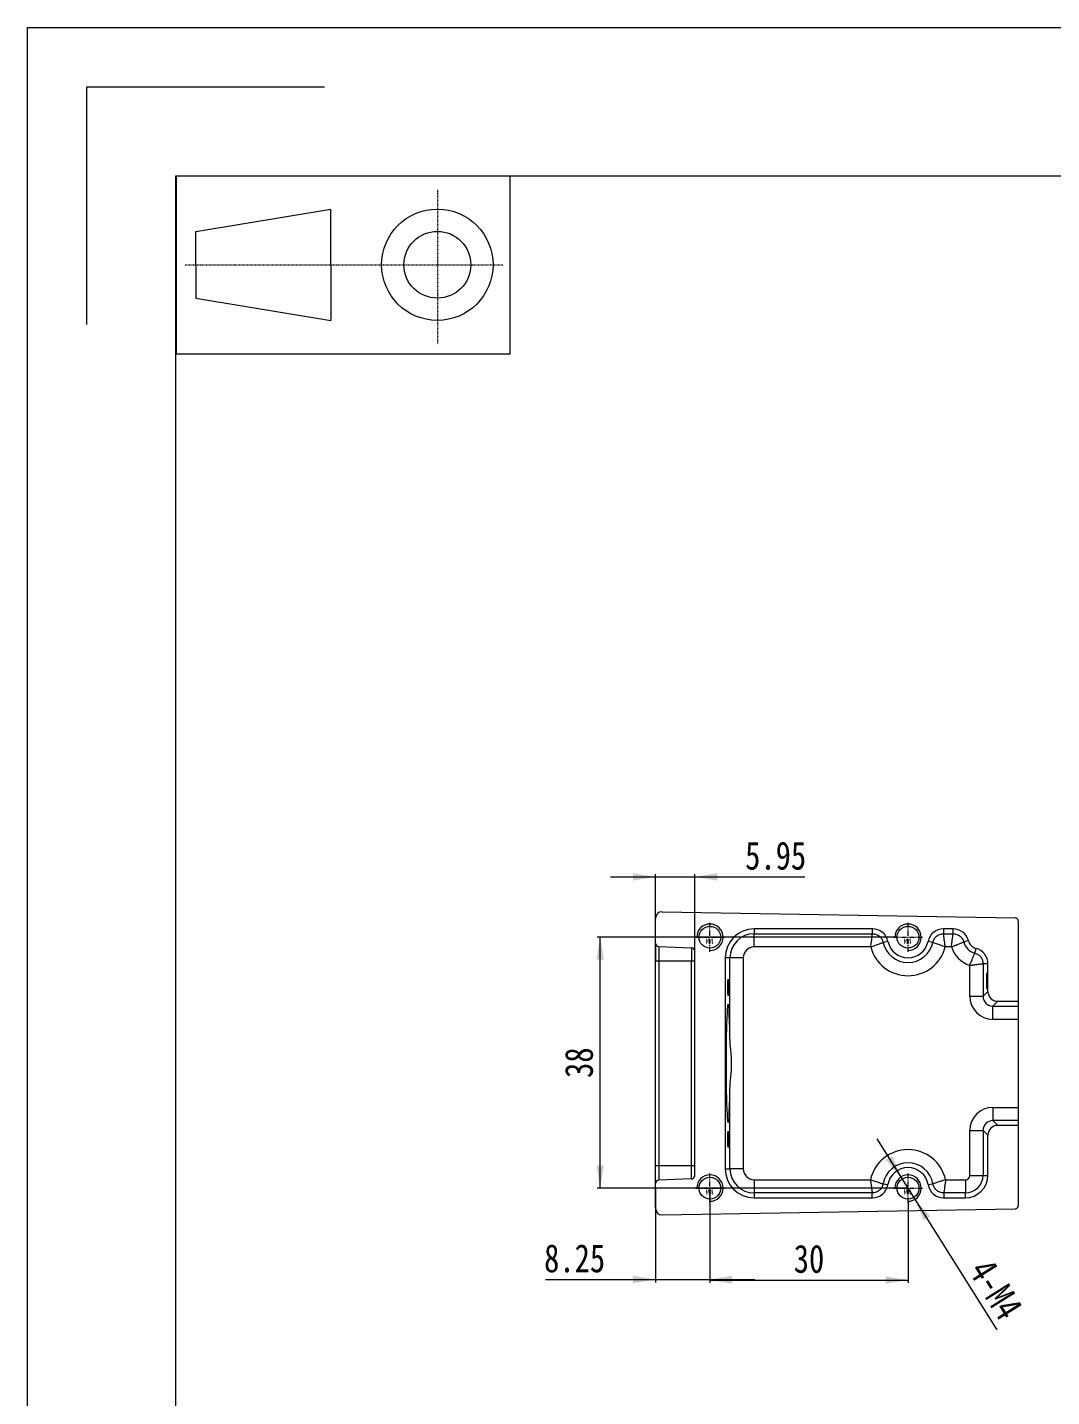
# Model space of a CAD drawing. Header units: millimetres. Extents: x 5870 to 6539, y 836 to 1309.
# Drawn here: x 5870.5 to 6025.6, y 1101.1 to 1308.5 of the extents above; entities that cross this region are included whole.
import ezdxf

# ---------------------------------------------------------------- set-up
doc = ezdxf.new("R2010")
doc.units = ezdxf.units.MM
doc.header["$LTSCALE"] = 0.1
doc.linetypes.add('CENTER', pattern=[0.6, 0.375, -0.075, 0.075, -0.075])
doc.layers.get('0').update_dxf_attribs({"lineweight": 18})
for name, color, linetype, lineweight in [('DEFAULT_1', 7, 'CENTER', 18), ('screw', 33, 'Continuous', 13), ('ZG02B_00-15KDXF_CONTINUOUS_LINE', 7, 'Continuous', 18), ('尺寸标注', 3, 'Continuous', 9)]:
    doc.layers.add(name, color=color, linetype=linetype, lineweight=lineweight)
doc.styles.get("Standard").update_dxf_attribs({"font": 'txt', "width": 0.8})
doc.dimstyles.new('3.5', dxfattribs={"dimscale": 0.85, "dimtxt": 5, "dimasz": 4, "dimexe": 0.5, "dimexo": 0, "dimgap": 1.2, "dimtad": 1, "dimzin": 0, "dimdsep": 46, "dimtxsty": 'Standard', "dimcen": 0, "dimdle": 8, "dimclrd": 256, "dimclre": 256, "dimclrt": 256, "dimadec": 1, "dimazin": 0, "dimtfac": 1, "dimtmove": 0, "dimatfit": 0, "dimfxl": 0, "dimtolj": 1, "dimtzin": 0, "dimarcsym": 0})

# ---------------------------------------------------------------- blocks, each defined once
blk = doc.blocks.new('screw_m4_l')
at = {"layer": 'screw', "color": 1, "linetype": 'CENTER', "ltscale": 20.32}
for p, q in [((0, -2.2), (0, 2.2)), ((-2.2, 0), (2.2, 0))]:
    blk.add_line(p, q, dxfattribs=at)
at = {"layer": 'screw', "color": 33, "ltscale": 20}
blk.add_circle((0, 0), 1.65, dxfattribs=at)
at = {"layer": 'screw', "color": 92, "ltscale": 20}
blk.add_arc((0, 0), 2, 270, 180, dxfattribs=at)
at = {"layer": 'screw', "color": 6, "ltscale": 20, "insert": (-0.68, -1), "char_height": 0.8, "width": 2.1229, "attachment_point": 7}
blk.add_mtext('{\\W1;M4}', dxfattribs=at)
blk = doc.blocks.new('*X8')
at = {"layer": '尺寸标注', "linetype": 'Continuous', "ltscale": 20}
for points in [[(5973.88, 1118.77), (5977.28, 1119.34), (5977.28, 1118.21)], [(6003.88, 1118.77), (6000.48, 1119.34), (6000.48, 1118.21)]]:
    blk.add_hatch(color=256, dxfattribs=at).paths.add_polyline_path(points, flags=0)
for p, q in [((5973.88, 1130.5), (5973.88, 1118.35)), ((6003.88, 1130.7), (6003.88, 1118.35)), ((5973.88, 1118.77), (6003.88, 1118.77))]:
    blk.add_line(p, q, dxfattribs=at)
at = {"layer": '尺寸标注', "ltscale": 20, "insert": (5988.88, 1121.96), "char_height": 4.25, "width": 9.7076, "attachment_point": 5}
blk.add_mtext('30', dxfattribs=at)
blk = doc.blocks.new('*X9')
at = {"layer": '尺寸标注', "linetype": 'Continuous', "ltscale": 20}
for points in [[(5957.25, 1170.7), (5956.68, 1167.3), (5957.82, 1167.3)], [(5957.25, 1132.7), (5956.68, 1136.1), (5957.82, 1136.1)]]:
    blk.add_hatch(color=256, dxfattribs=at).paths.add_polyline_path(points, flags=0)
for p, q in [((6002.23, 1170.7), (5956.82, 1170.7)), ((5957.25, 1132.7), (5957.25, 1170.7)), ((6003.88, 1132.7), (5956.82, 1132.7))]:
    blk.add_line(p, q, dxfattribs=at)
at = {"layer": '尺寸标注', "ltscale": 20, "insert": (5954.06, 1151.7), "char_height": 4.25, "width": 9.7439, "attachment_point": 5, "rotation": 90}
blk.add_mtext('38', dxfattribs=at)
blk = doc.blocks.new('*X10')
at = {"layer": '尺寸标注', "linetype": 'Continuous', "ltscale": 20}
for points in [[(6002.81, 1134.39), (6000.53, 1136.97), (6001.49, 1137.57)], [(6004.94, 1131), (6006.27, 1127.82), (6007.23, 1128.43)]]:
    blk.add_hatch(color=256, dxfattribs=at).paths.add_polyline_path(points, flags=0)
blk.add_line((6017.36, 1111.24), (5999.2, 1140.15), dxfattribs=at)
at = {"layer": '尺寸标注', "ltscale": 20, "insert": (6017.22, 1117.37), "char_height": 4.25, "width": 21.0582, "attachment_point": 5, "rotation": 302.135}
blk.add_mtext('4-M4', dxfattribs=at)
blk = doc.blocks.new('*X11')
at = {"layer": '尺寸标注', "linetype": 'Continuous', "ltscale": 20}
for points in [[(5965.63, 1118.85), (5962.23, 1119.41), (5962.23, 1118.28)], [(5973.88, 1118.85), (5977.28, 1119.41), (5977.28, 1118.28)]]:
    blk.add_hatch(color=256, dxfattribs=at).paths.add_polyline_path(points, flags=0)
for p, q in [((5965.63, 1132.7), (5965.63, 1118.42)), ((5973.88, 1132.7), (5973.88, 1118.42)), ((5948.95, 1118.85), (5980.68, 1118.85))]:
    blk.add_line(p, q, dxfattribs=at)
at = {"layer": '尺寸标注', "ltscale": 20, "insert": (5953.38, 1122.04), "char_height": 4.25, "width": 17.7204, "attachment_point": 5}
blk.add_mtext('8.25', dxfattribs=at)
blk = doc.blocks.new('*X27')
at = {"layer": '尺寸标注', "linetype": 'Continuous', "ltscale": 20}
for points in [[(5965.63, 1179.85), (5962.23, 1180.41), (5962.23, 1179.28)], [(5971.58, 1179.85), (5974.98, 1180.41), (5974.98, 1179.28)]]:
    blk.add_hatch(color=256, dxfattribs=at).paths.add_polyline_path(points, flags=0)
for p, q in [((5965.63, 1167.1), (5965.63, 1180.27)), ((5971.58, 1167.1), (5971.58, 1180.27)), ((5958.83, 1179.85), (5988.25, 1179.85))]:
    blk.add_line(p, q, dxfattribs=at)
at = {"layer": '尺寸标注', "ltscale": 20, "insert": (5983.83, 1183.04), "char_height": 4.25, "width": 17.7101, "attachment_point": 5}
blk.add_mtext('5.95', dxfattribs=at)
blk = doc.blocks.new('96_1')
at = {"color": 7, "linetype": 'Continuous'}
for p, q in [((-11.25, 6), (-11.25, -6)), ((11.25, -6), (11.25, 6)), ((-9.927, 2.25), (-0.823, 3.75)), ((-0.823, 0), (-0.823, 3.75)), ((-9.927, 0), (-9.927, 2.25)), ((-9.927, 0), (-9.927, -2.25)), ((-0.823, 0), (-0.823, -3.75)), ((-9.927, -2.25), (-0.823, -3.75)), ((-11.25, -6), (11.25, -6))]:
    blk.add_line(p, q, dxfattribs=at)
for radius in [3.75, 2.25]:
    blk.add_circle((6.344, 0), radius, dxfattribs=at)
at = {"layer": 'DEFAULT_1', "color": 1, "linetype": 'CENTER'}
for p, q in [((6.344, 5.054), (6.344, -5.356)), ((-10.637, 0), (10.743, 0))]:
    blk.add_line(p, q, dxfattribs=at)

msp = doc.modelspace()

# ---------------------------------------------------------------- linework, layer by layer
at = {"color": 7, "linetype": 'Continuous'}
for p, q in [((5870.489, 836.129), (5870.489, 1308.534)), ((5870.489, 1308.534), (6538.605, 1308.534)), ((5879.488, 1263.543), (5879.488, 1299.536)), ((5879.488, 1299.536), (5915.48, 1299.536)), ((5892.985, 858.625), (5892.985, 1286.039)), ((5892.985, 1286.039), (6516.109, 1286.039))]:
    msp.add_line(p, q, dxfattribs=at)
at = {"layer": 'ZG02B_00-15KDXF_CONTINUOUS_LINE', "color": 7, "linetype": 'Continuous'}
for p, q in [((5966.628, 1174.567), (6020.087, 1173.633)), ((5965.628, 1169.788), (5965.628, 1173.567)), ((5980.578, 1171.968), (5980.578, 1171.232)), ((5998.496, 1171.968), (5980.578, 1171.968)), ((5998.496, 1171.232), (5998.496, 1171.968)), ((6009.261, 1171.968), (6009.261, 1171.232)), ((6010.705, 1171.968), (6009.261, 1171.968)), ((6010.705, 1171.232), (6010.705, 1171.968)), ((6020.578, 1173.133), (6020.578, 1160.999)), ((5980.578, 1169.234), (5980.578, 1171.232)), ((5980.578, 1171.232), (5998.496, 1171.232)), ((6000.846, 1170.061), (6000.126, 1169.909)), ((6007.63, 1169.909), (6006.91, 1170.061)), ((6009.261, 1171.232), (6010.705, 1171.232)), ((6013.031, 1170.167), (6012.318, 1169.983)), ((5965.628, 1169.788), (5965.628, 1167.097)), ((5966.111, 1169.288), (5966.111, 1167.097)), ((5966.111, 1169.288), (5971.096, 1169.114)), ((5971.096, 1169.114), (5971.096, 1167.097)), ((5971.578, 1134.58), (5971.578, 1168.614)), ((5998.232, 1169.234), (5980.578, 1169.234)), ((6010.455, 1169.234), (6009.524, 1169.234)), ((6013.995, 1168.306), (6014.179, 1169.019)), ((5965.628, 1136.097), (5965.628, 1167.097)), ((5966.111, 1167.097), (5965.628, 1167.097)), ((5966.111, 1167.097), (5966.111, 1136.097)), ((5971.096, 1167.097), (5966.111, 1167.097)), ((5971.578, 1167.097), (5971.096, 1167.097)), ((5971.096, 1136.097), (5971.096, 1167.097)), ((5976.912, 1167.567), (5976.177, 1167.567)), ((5976.177, 1167.567), (5976.177, 1135.627)), ((5978.911, 1167.567), (5976.912, 1167.567)), ((5976.912, 1155.535), (5976.912, 1167.567)), ((5978.911, 1167.567), (5978.911, 1135.627)), ((6013.245, 1161.762), (6013.245, 1166.444)), ((6015.244, 1166.694), (6015.244, 1161.762)), ((6015.98, 1166.694), (6015.244, 1166.694)), ((6015.98, 1162.498), (6015.98, 1166.694)), ((6013.245, 1161.762), (6015.244, 1161.762)), ((6015.244, 1161.762), (6015.98, 1162.498)), ((6017.479, 1160.999), (6016.743, 1160.263)), ((6016.743, 1158.264), (6016.743, 1160.263)), ((6016.743, 1160.263), (6020.578, 1160.263)), ((6017.479, 1160.999), (6020.578, 1160.999)), ((6020.578, 1160.999), (6020.578, 1160.263)), ((6020.578, 1160.263), (6020.578, 1158.264)), ((6020.578, 1158.264), (6016.743, 1158.264)), ((6020.578, 1158.264), (6020.578, 1144.93)), ((5976.912, 1135.627), (5976.912, 1147.659)), ((6016.743, 1144.93), (6016.743, 1142.931)), ((6016.743, 1144.93), (6020.578, 1144.93)), ((6016.743, 1142.931), (6017.479, 1142.195)), ((6020.578, 1142.931), (6016.743, 1142.931)), ((6020.578, 1144.93), (6020.578, 1142.931)), ((6020.578, 1142.931), (6020.578, 1142.195)), ((6013.245, 1134.627), (6013.245, 1141.432)), ((6013.245, 1141.432), (6015.244, 1141.432)), ((6015.244, 1141.432), (6015.244, 1134.627)), ((6015.98, 1140.696), (6015.244, 1141.432)), ((6020.578, 1142.195), (6017.479, 1142.195)), ((6020.578, 1142.195), (6020.578, 1130.06)), ((6015.98, 1134.627), (6015.98, 1140.696)), ((5966.111, 1136.097), (5965.628, 1136.097)), ((5965.628, 1133.406), (5965.628, 1136.097)), ((5966.111, 1136.097), (5966.111, 1133.906)), ((5971.096, 1136.097), (5966.111, 1136.097)), ((5971.096, 1134.08), (5971.096, 1136.097)), ((5971.578, 1136.097), (5971.096, 1136.097)), ((5976.177, 1135.627), (5976.912, 1135.627)), ((5978.911, 1135.627), (5976.912, 1135.627)), ((6013.245, 1134.627), (6015.244, 1134.627)), ((6015.244, 1134.627), (6015.98, 1134.627)), ((5965.628, 1129.627), (5965.628, 1133.406)), ((5971.096, 1134.08), (5966.111, 1133.906)), ((5980.578, 1133.96), (5980.578, 1131.962)), ((5980.578, 1133.96), (5998.184, 1133.96)), ((6000.099, 1133.346), (6000.824, 1133.222)), ((6006.932, 1133.222), (6007.657, 1133.346)), ((6009.573, 1133.96), (6012.578, 1133.96)), ((6012.578, 1133.96), (6012.578, 1131.962)), ((5980.578, 1131.962), (5980.578, 1131.226)), ((5998.457, 1131.962), (5980.578, 1131.962)), ((5980.578, 1131.226), (5998.457, 1131.226)), ((5998.457, 1131.226), (5998.457, 1131.962)), ((6009.299, 1131.962), (6009.299, 1131.226)), ((6012.578, 1131.962), (6009.299, 1131.962)), ((6009.299, 1131.226), (6012.578, 1131.226)), ((6012.578, 1131.226), (6012.578, 1131.962)), ((5966.628, 1128.627), (6020.087, 1129.56))]:
    msp.add_line(p, q, dxfattribs=at)
for centre in [(5973.878, 1170.698), (6003.878, 1170.698), (5973.878, 1132.698), (6003.878, 1132.698)]:
    msp.add_circle(centre, 1.65, dxfattribs=at)
for centre, radius, start, end in [((5966.628, 1173.567), 1, 90, 180), ((5980.578, 1167.567), 4.402, 90, 180), ((5998.496, 1169.567), 2.402, 11.87205, 90), ((6009.261, 1169.567), 2.402, 90, 168.12795), ((6010.705, 1169.567), 2.402, 14.47751, 90), ((6020.078, 1173.133), 0.5, 0, 89), ((5980.578, 1167.567), 3.666, 90, 180), ((6003.878, 1170.698), 3.834, 191.87205, 348.12795), ((6003.878, 1170.698), 3.098, 191.87205, 348.12795), ((6014.578, 1170.567), 2.334, 194.47751, 255.52249), ((6014.578, 1170.567), 1.598, 194.47751, 255.52249), ((5966.128, 1169.788), 0.5, 180, 268), ((5971.078, 1168.614), 0.5, 0, 88), ((5980.578, 1167.567), 1.667, 90, 180), ((6003.878, 1170.698), 5.833, 194.54064, 345.45936), ((6014.578, 1170.567), 4.333, 197.91668, 252.08332), ((6013.578, 1166.694), 2.402, 0, 75.52249), ((6003.878, 1132.698), 5.833, 12.49797, 167.50203), ((5980.578, 1135.627), 4.402, 180, 270), ((5980.578, 1135.627), 3.666, 180, 270), ((5980.578, 1135.627), 1.667, 180, 270), ((6003.878, 1132.698), 3.834, 9.72775, 170.27225), ((6003.878, 1132.698), 3.098, 9.72775, 170.27225), ((6012.578, 1134.627), 2.666, 270, 360), ((6012.578, 1134.627), 3.402, 270, 360), ((6012.578, 1134.627), 0.667, 270, 360), ((5966.128, 1133.406), 0.5, 92, 180), ((5971.078, 1134.58), 0.5, 272, 360), ((5998.457, 1133.627), 2.402, 270, 350.27225), ((6009.299, 1133.627), 2.402, 189.72775, 270), ((5966.628, 1129.627), 1, 180, 270), ((6020.078, 1130.06), 0.5, 271, 0)]:
    msp.add_arc(centre, radius, start, end, dxfattribs=at)
for centre in [(5976.631, 1163.097), (6015.858, 1164.067), (5976.631, 1140.097)]:
    msp.add_ellipse(centre, major_axis=(0, -1.25), ratio=0.0349208, dxfattribs=at)
for centre, major_axis, ratio, start_param, end_param in [((6016.747, 1161.766), (2.478, 2.478), 0.9987828, 2.3568035, 3.9263818), ((6016.747, 1161.766), (-1.065, -1.065), 0.9955532, 5.4983961, 7.0679745), ((6017.481, 1162.499), (1.062, 1.062), 0.9987828, 2.3568035, 3.9263818), ((5976.63, 1151.597), (0, -8.989), 0.0349208, 2.0242751, 7.4005029), ((6016.747, 1141.428), (-2.478, 2.478), 0.9987828, 5.4983961, 7.0679745), ((6016.747, 1141.428), (-1.065, 1.065), 0.9955532, 5.4983961, 7.0679745), ((6017.481, 1140.694), (-1.062, 1.062), 0.9987828, 5.4983961, 7.0679745)]:
    msp.add_ellipse(centre, major_axis=major_axis, ratio=ratio, start_param=start_param, end_param=end_param, dxfattribs=at)
for points, knots in [([(5998.232, 1169.234), (5998.252, 1169.383), (5998.285, 1169.639), (5998.35, 1170.126), (5998.411, 1170.591), (5998.46, 1170.966), (5998.489, 1171.179), (5998.494, 1171.215), (5998.496, 1171.232)], [0, 0, 0, 0, 12807.411418, 21991.4414249, 43837.0950874, 58965.8789647, 73510.8414105, 87484.7590992, 87484.7590992, 87484.7590992, 87484.7590992]), ([(5998.232, 1169.234), (5998.354, 1169.277), (5998.474, 1169.32), (5998.651, 1169.383), (5998.71, 1169.404), (5998.826, 1169.445), (5998.884, 1169.466), (5999.052, 1169.526), (5999.159, 1169.564), (5999.362, 1169.637), (5999.458, 1169.671), (5999.633, 1169.733), (5999.711, 1169.761), (5999.816, 1169.799), (5999.849, 1169.81), (5999.91, 1169.832), (5999.937, 1169.842), (6000.011, 1169.868), (6000.05, 1169.882), (6000.092, 1169.897), (6000.103, 1169.901), (6000.115, 1169.905), (6000.118, 1169.906), (6000.123, 1169.908), (6000.124, 1169.909), (6000.126, 1169.909), (6000.126, 1169.909), (6000.126, 1169.909)], [0, 0, 0, 0, 22628.3121788, 22628.3121788, 33942.4682682, 33942.4682682, 45256.6243576, 45256.6243576, 67884.9365363, 67884.9365363, 90513.2487151, 90513.2487151, 113141.5608939, 113141.5608939, 124455.7169833, 124455.7169833, 135769.8730727, 135769.8730727, 158398.1852514, 158398.1852514, 169712.3413408, 169712.3413408, 175369.4193855, 175369.4193855, 179612.2279191, 179612.2279191, 181026.4974302, 181026.4974302, 181026.4974302, 181026.4974302]), ([(5998.496, 1171.232), (5998.689, 1171.213), (5999.068, 1171.174), (5999.563, 1170.881), (5999.951, 1170.457), (6000.067, 1170.094), (6000.126, 1169.909)], [0, 0, 0, 0, 15538.1519324, 30463.8252648, 45388.8171764, 60927.6496965, 60927.6496965, 60927.6496965, 60927.6496965]), ([(6007.63, 1169.909), (6007.689, 1170.094), (6007.805, 1170.457), (6008.194, 1170.881), (6008.689, 1171.174), (6009.067, 1171.213), (6009.261, 1171.232)], [0, 0, 0, 0, 15562.9779654, 30512.498745, 45461.3370151, 61024.9966555, 61024.9966555, 61024.9966555, 61024.9966555]), ([(6009.524, 1169.234), (6009.408, 1169.275), (6009.167, 1169.361), (6008.702, 1169.527), (6008.219, 1169.699), (6007.86, 1169.827), (6007.673, 1169.894), (6007.644, 1169.904), (6007.63, 1169.909)], [0, 0, 0, 0, 10531.3205505, 21950.1806367, 43786.7351285, 61291.6985267, 75041.6290762, 87646.8898824, 87646.8898824, 87646.8898824, 87646.8898824]), ([(6009.524, 1169.234), (6009.507, 1169.362), (6009.491, 1169.49), (6009.466, 1169.678), (6009.458, 1169.74), (6009.441, 1169.863), (6009.433, 1169.923), (6009.41, 1170.101), (6009.395, 1170.216), (6009.366, 1170.43), (6009.353, 1170.531), (6009.329, 1170.715), (6009.318, 1170.798), (6009.303, 1170.909), (6009.299, 1170.943), (6009.291, 1171.006), (6009.287, 1171.035), (6009.276, 1171.113), (6009.271, 1171.154), (6009.265, 1171.197), (6009.264, 1171.208), (6009.262, 1171.221), (6009.262, 1171.224), (6009.261, 1171.229), (6009.261, 1171.23), (6009.261, 1171.232), (6009.261, 1171.232), (6009.261, 1171.232)], [0, 0, 0, 0, 22667.3668906, 22667.3668906, 34001.0503359, 34001.0503359, 45334.7337812, 45334.7337812, 68002.1006718, 68002.1006718, 90669.4675624, 90669.4675624, 113336.834453, 113336.834453, 124670.5178983, 124670.5178983, 136004.2013436, 136004.2013436, 158671.5682342, 158671.5682342, 170005.2516795, 170005.2516795, 175672.0934022, 175672.0934022, 179922.2246942, 179922.2246942, 181338.9351248, 181338.9351248, 181338.9351248, 181338.9351248]), ([(6010.455, 1169.234), (6010.474, 1169.383), (6010.506, 1169.639), (6010.567, 1170.127), (6010.625, 1170.591), (6010.672, 1170.966), (6010.698, 1171.179), (6010.703, 1171.215), (6010.705, 1171.232)], [0, 0, 0, 0, 12830.076, 22030.8943291, 43920.5429337, 59084.0867911, 73665.3550857, 87675.8101788, 87675.8101788, 87675.8101788, 87675.8101788]), ([(6010.455, 1169.234), (6010.575, 1169.282), (6010.694, 1169.329), (6010.868, 1169.4), (6010.925, 1169.423), (6011.04, 1169.469), (6011.097, 1169.492), (6011.263, 1169.558), (6011.368, 1169.601), (6011.567, 1169.681), (6011.662, 1169.719), (6011.833, 1169.788), (6011.911, 1169.819), (6012.014, 1169.861), (6012.046, 1169.874), (6012.105, 1169.897), (6012.132, 1169.908), (6012.205, 1169.938), (6012.243, 1169.953), (6012.284, 1169.969), (6012.295, 1169.974), (6012.307, 1169.979), (6012.31, 1169.98), (6012.315, 1169.982), (6012.316, 1169.982), (6012.318, 1169.983), (6012.318, 1169.983), (6012.318, 1169.983)], [0, 0, 0, 0, 22677.4957526, 22677.4957526, 34016.2436289, 34016.2436289, 45354.9915051, 45354.9915051, 68032.4872577, 68032.4872577, 90709.9830103, 90709.9830103, 113387.4787629, 113387.4787629, 124726.2266391, 124726.2266391, 136064.9745154, 136064.9745154, 158742.470268, 158742.470268, 170081.2181443, 170081.2181443, 175750.5920824, 175750.5920824, 180002.622536, 180002.622536, 181419.9660206, 181419.9660206, 181419.9660206, 181419.9660206]), ([(6010.705, 1171.232), (6010.892, 1171.214), (6011.258, 1171.178), (6011.741, 1170.904), (6012.128, 1170.505), (6012.254, 1170.159), (6012.318, 1169.983)], [0, 0, 0, 0, 15551.1125709, 30530.2305336, 45508.6428046, 61060.4603021, 61060.4603021, 61060.4603021, 61060.4603021]), ([(6013.245, 1166.444), (6013.293, 1166.562), (6013.389, 1166.8), (6013.573, 1167.257), (6013.778, 1167.769), (6013.92, 1168.119), (6013.982, 1168.275), (6013.991, 1168.296), (6013.995, 1168.306)], [0, 0, 0, 0, 10935.9368095, 21983.442995, 43852.6843276, 65710.9170948, 77230.2384172, 87738.9750406, 87738.9750406, 87738.9750406, 87738.9750406]), ([(6013.995, 1168.306), (6014.171, 1168.242), (6014.516, 1168.116), (6014.915, 1167.729), (6015.19, 1167.246), (6015.226, 1166.88), (6015.244, 1166.694)], [0, 0, 0, 0, 15562.8796654, 30553.3319101, 45543.0779292, 61106.6630546, 61106.6630546, 61106.6630546, 61106.6630546]), ([(6013.245, 1166.444), (6013.373, 1166.46), (6013.501, 1166.476), (6013.69, 1166.499), (6013.752, 1166.507), (6013.875, 1166.522), (6013.935, 1166.53), (6014.113, 1166.552), (6014.227, 1166.566), (6014.442, 1166.593), (6014.543, 1166.606), (6014.727, 1166.629), (6014.81, 1166.639), (6014.92, 1166.653), (6014.954, 1166.657), (6015.018, 1166.665), (6015.046, 1166.669), (6015.124, 1166.679), (6015.165, 1166.684), (6015.208, 1166.689), (6015.22, 1166.691), (6015.232, 1166.692), (6015.236, 1166.693), (6015.24, 1166.693), (6015.242, 1166.693), (6015.243, 1166.693), (6015.244, 1166.694), (6015.244, 1166.694)], [0, 0, 0, 0, 22693.2385052, 22693.2385052, 34039.8577579, 34039.8577579, 45386.4770105, 45386.4770105, 68079.7155157, 68079.7155157, 90772.9540209, 90772.9540209, 113466.1925262, 113466.1925262, 124812.8117788, 124812.8117788, 136159.4310314, 136159.4310314, 158852.6695366, 158852.6695366, 170199.2887893, 170199.2887893, 175872.5984156, 175872.5984156, 180127.5806353, 180127.5806353, 181545.9080419, 181545.9080419, 181545.9080419, 181545.9080419]), ([(5976.912, 1147.659), (5976.933, 1148.895), (5977.163, 1150.245), (5977.163, 1152.948), (5976.933, 1154.3), (5976.912, 1155.535)], [0, 0, 0, 0, 17129.1333433, 17129.1333433, 34258.2666865, 34258.2666865, 34258.2666865, 34258.2666865]), ([(5998.184, 1133.96), (5998.201, 1133.832), (5998.219, 1133.704), (5998.244, 1133.516), (5998.253, 1133.454), (5998.27, 1133.331), (5998.278, 1133.27), (5998.302, 1133.092), (5998.318, 1132.978), (5998.347, 1132.764), (5998.361, 1132.663), (5998.386, 1132.479), (5998.398, 1132.395), (5998.413, 1132.285), (5998.418, 1132.251), (5998.426, 1132.188), (5998.43, 1132.159), (5998.441, 1132.081), (5998.447, 1132.04), (5998.452, 1131.997), (5998.454, 1131.986), (5998.456, 1131.973), (5998.456, 1131.97), (5998.457, 1131.965), (5998.457, 1131.964), (5998.457, 1131.962), (5998.457, 1131.962), (5998.457, 1131.962)], [0, 0, 0, 0, 22673.9357374, 22673.9357374, 34010.9036061, 34010.9036061, 45347.8714748, 45347.8714748, 68021.8072123, 68021.8072123, 90695.7429497, 90695.7429497, 113369.6786871, 113369.6786871, 124706.6465558, 124706.6465558, 136043.6144245, 136043.6144245, 158717.5501619, 158717.5501619, 170054.5180306, 170054.5180306, 175723.001965, 175723.001965, 179974.3649158, 179974.3649158, 181391.4858994, 181391.4858994, 181391.4858994, 181391.4858994]), ([(5998.184, 1133.96), (5998.301, 1133.923), (5998.545, 1133.844), (5999.016, 1133.693), (5999.504, 1133.537), (5999.867, 1133.42), (6000.056, 1133.36), (6000.085, 1133.351), (6000.099, 1133.346)], [0, 0, 0, 0, 10537.7731281, 21962.5244835, 43811.5241562, 61326.1931889, 75084.7729886, 87696.1198115, 87696.1198115, 87696.1198115, 87696.1198115]), ([(6000.099, 1133.346), (6000.045, 1133.153), (5999.939, 1132.777), (5999.55, 1132.332), (5999.045, 1132.023), (5998.656, 1131.982), (5998.457, 1131.962)], [0, 0, 0, 0, 15593.43676, 30537.2563145, 45480.4104235, 61074.5116723, 61074.5116723, 61074.5116723, 61074.5116723]), ([(6009.573, 1133.96), (6009.45, 1133.921), (6009.328, 1133.882), (6009.149, 1133.824), (6009.09, 1133.805), (6008.973, 1133.768), (6008.914, 1133.749), (6008.743, 1133.694), (6008.635, 1133.66), (6008.43, 1133.594), (6008.333, 1133.563), (6008.156, 1133.506), (6008.077, 1133.48), (6007.971, 1133.446), (6007.937, 1133.436), (6007.876, 1133.416), (6007.849, 1133.407), (6007.774, 1133.383), (6007.734, 1133.371), (6007.692, 1133.357), (6007.681, 1133.353), (6007.669, 1133.35), (6007.665, 1133.348), (6007.661, 1133.347), (6007.659, 1133.347), (6007.658, 1133.346), (6007.658, 1133.346), (6007.657, 1133.346)], [0, 0, 0, 0, 22713.302937, 22713.302937, 34069.9544055, 34069.9544055, 45426.605874, 45426.605874, 68139.9088111, 68139.9088111, 90853.2117481, 90853.2117481, 113566.5146851, 113566.5146851, 124923.1661536, 124923.1661536, 136279.8176221, 136279.8176221, 158993.1205592, 158993.1205592, 170349.7720277, 170349.7720277, 176028.0977619, 176028.0977619, 180286.8420626, 180286.8420626, 181706.4234962, 181706.4234962, 181706.4234962, 181706.4234962]), ([(6009.299, 1131.962), (6009.1, 1131.982), (6008.711, 1132.023), (6008.207, 1132.332), (6007.817, 1132.777), (6007.711, 1133.153), (6007.657, 1133.346)], [0, 0, 0, 0, 15618.4490184, 30586.2388972, 45553.3621936, 61172.4768361, 61172.4768361, 61172.4768361, 61172.4768361]), ([(6009.573, 1133.96), (6009.553, 1133.811), (6009.518, 1133.555), (6009.451, 1133.067), (6009.387, 1132.603), (6009.336, 1132.228), (6009.307, 1132.015), (6009.302, 1131.979), (6009.299, 1131.962)], [0, 0, 0, 0, 12866.3090446, 22092.169427, 44034.2576618, 59226.5843516, 73830.4563374, 87859.7186702, 87859.7186702, 87859.7186702, 87859.7186702])]:
    msp.add_open_spline(points, degree=3, knots=knots, dxfattribs=at)

# ---------------------------------------------------------------- block references
at = {"color": 2, "linetype": 'Continuous', "xscale": 2.249547125714298, "yscale": 2.249547125714298, "zscale": 2.249547125714298}
msp.add_blockref('96_1', (5918.315, 1272.576), dxfattribs=at)
at = {"layer": 'screw', "ltscale": 20}
for p in [(5973.878, 1170.698), (6003.878, 1170.698), (5973.878, 1132.698), (6003.878, 1132.698)]:
    msp.add_blockref('screw_m4_l', p, dxfattribs=at)

# ---------------------------------------------------------------- dimensions: what is measured, and where the dimension line sits
at = {"layer": '尺寸标注', "ltscale": 20}
dim = msp.add_linear_dim(base=(5971.578, 1179.847), p1=(5965.628, 1167.097), p2=(5971.578, 1167.097), dimstyle='3.5', override={"dimzin": 8, "dimsah": 1, "dimtzin": 8}, dxfattribs=at)
dim.commit()
dim.dimension.update_dxf_attribs({"geometry": '*X27', "text_midpoint": (5983.827, 1179.847)})
for base, p1, p2, angle, picture, middle in [((5957.25, 1170.698), (6003.878, 1132.698), (6002.228, 1170.698), 90, '*X9', (5957.25, 1151.698)), ((6003.878, 1118.774), (5973.878, 1130.498), (6003.878, 1130.698), 0, '*X8', (5988.878, 1118.774))]:
    dim = msp.add_linear_dim(base=base, p1=p1, p2=p2, angle=angle, dimstyle='3.5', override={"dimzin": 8, "dimsah": 1, "dimtzin": 8}, dxfattribs=at)
    dim.commit()
    dim.dimension.update_dxf_attribs({"geometry": picture, "text_midpoint": middle})
dim = msp.add_diameter_dim_2p(p1=(6002.814, 1134.392), p2=(6004.942, 1131.004), text='4-M4', dimstyle='3.5', override={"dimzin": 8, "dimpost": '%%C<>', "dimsah": 1, "dimtzin": 8}, dxfattribs=at)
dim.commit()
dim.dimension.update_dxf_attribs({"geometry": '*X10', "text_midpoint": (6014.559, 1115.695), "dimtype": 163})
dim = msp.add_linear_dim(base=(5973.878, 1118.847), p1=(5965.628, 1132.698), p2=(5973.878, 1132.698), dimstyle='3.5', override={"dimzin": 8, "dimsah": 1, "dimtzin": 8}, dxfattribs=at)
dim.commit()
dim.dimension.update_dxf_attribs({"geometry": '*X11', "text_midpoint": (5953.377, 1118.847), "dimtype": 160})

doc.saveas('drawing.dxf')
